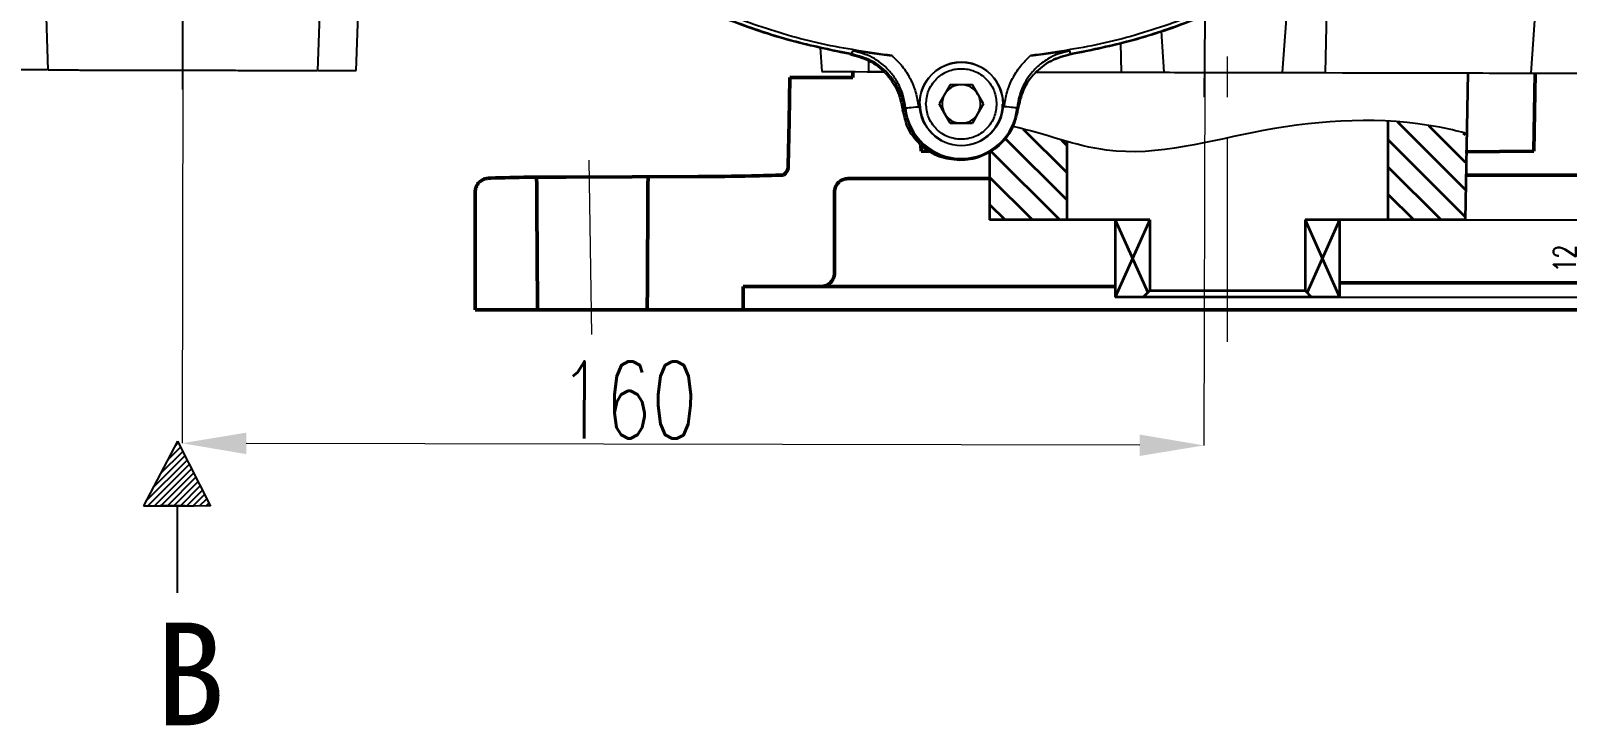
# Model space of a CAD drawing. Header units: millimetres. Extents: x 2642 to 4256, y 821 to 2003.
# Drawn here: x 2862.2 to 3101.4, y 1499.9 to 1608.1 of the extents above; entities that cross this region are included whole.
import ezdxf

# ---------------------------------------------------------------- set-up
doc = ezdxf.new("R2010")
doc.units = ezdxf.units.MM
doc.linetypes.add('AM_ISO08W050', pattern=[18, 12, -1.5, 3, -1.5])
doc.linetypes.add('CENTER', pattern=[50.8, 31.75, -6.35, 6.35, -6.35])
for name, color, linetype, lineweight in [('1', 7, 'Continuous', 0), ('2-粗实线', 4, 'Continuous', 35), ('AM_5', 3, 'Continuous', 25), ('AM_7', 4, 'AM_ISO08W050', 25), ('CAXA3', 7, 'Continuous', 25), ('文字', 7, 'Continuous', 13)]:
    doc.layers.add(name, color=color, linetype=linetype, lineweight=lineweight)
doc.layers.add('7标注层', color=4, linetype='Continuous')
doc.layers.add('layer 1', color=7, linetype='Continuous')
doc.styles.add('SLDTEXTSTYLE1', font='txt.shx', dxfattribs={"width": 0.7, "bigfont": 'gbcbig.shx'})
doc.styles.add('STYLE1', font='txt.shx', dxfattribs={"width": 0.8, "height": 3, "bigfont": 'hzdx.shx'})
doc.styles.add('TH_GBDIM', font='simplex.shx', dxfattribs={"width": 0.707, "bigfont": 'hzfs.shx'})
doc.dimstyles.new('SLDDIMSTYLE12$0', dxfattribs={"dimtxt": 12, "dimasz": 10, "dimexe": 0, "dimexo": 0.0625, "dimgap": 0.875, "dimtad": 1, "dimdec": 1, "dimlfac": 1.8, "dimrnd": 1e-09, "dimzin": 12, "dimdsep": 46, "dimtxsty": 'SLDTEXTSTYLE1', "dimcen": 0.09, "dimdle": 8.16, "dimclrd": 3, "dimclre": 3, "dimadec": 0, "dimazin": 3, "dimtfac": 1, "dimtdec": 1, "dimtofl": 0, "dimtmove": 0, "dimatfit": 3, "dimfxl": 0, "dimfrac": 2, "dimtolj": 1, "dimlwd": 5, "dimlwe": 5, "dimarcsym": 0})
doc.dimstyles.new('TH_GBDIM', dxfattribs={"dimtxt": 3.5, "dimasz": 2.5, "dimexe": 2, "dimexo": 0, "dimgap": 1.5, "dimtad": 1, "dimdec": 1, "dimdsep": 46, "dimtxsty": 'TH_GBDIM', "dimcen": 2.5, "dimclrd": 130, "dimclre": 130, "dimclrt": 3, "dimadec": 0, "dimazin": 2, "dimtfac": 0.714286, "dimtdec": 1, "dimtmove": 0, "dimatfit": 3, "dimfxl": 0, "dimtzin": 0, "dimlwd": -1, "dimlwe": -1, "dimarcsym": 0})

# ---------------------------------------------------------------- blocks, each defined once
blk = doc.blocks.new('*D29')
at = {"layer": 'AM_5', "color": 3, "lineweight": 5, "transparency": 16777216}
blk.add_line((3063.35, 1900.21), (3247.24, 1900.21), dxfattribs=at)
at = {"layer": 'AM_5', "color": 3, "linetype": 'Continuous', "lineweight": 5, "transparency": 16777216}
for p, q in [((3247.24, 1890.21), (3247.24, 1611.47)), ((3110.42, 1601.47), (3247.24, 1601.47))]:
    blk.add_line(p, q, dxfattribs=at)
at = {"layer": 'AM_5', "color": 3, "transparency": 16777216}
for points in [[(3245.58, 1890.21), (3248.91, 1890.21), (3247.24, 1900.21)], [(3245.58, 1611.47), (3248.91, 1611.47), (3247.24, 1601.47)]]:
    blk.add_solid(points, dxfattribs=at)
at = {"layer": 'Defpoints', "color": 0, "transparency": 16777216}
for p in [(3063.29, 1900.21), (3110.35, 1601.47), (3247.24, 1601.47)]:
    blk.add_point(p, dxfattribs=at)
at = {"layer": 'AM_5', "color": 0, "transparency": 16777216, "insert": (3240.37, 1750.84), "char_height": 12, "attachment_point": 5, "rotation": 90, "style": 'SLDTEXTSTYLE1'}
blk.add_mtext('\\A1;350', dxfattribs=at)
blk = doc.blocks.new('*D28')
at = {"layer": 'AM_5', "color": 3, "linetype": 'Continuous', "lineweight": 5, "transparency": 16777216}
for p, q in [((2885.85, 1601.89), (2885.73, 1543.86)), ((3034.85, 1543.54), (2895.73, 1543.84))]:
    blk.add_line(p, q, dxfattribs=at)
at = {"layer": 'AM_5', "color": 3, "lineweight": 5, "transparency": 16777216}
blk.add_line((3044.98, 1601.55), (3044.85, 1543.52), dxfattribs=at)
at = {"layer": 'AM_5', "color": 3, "transparency": 16777216}
for points in [[(2895.73, 1545.51), (2895.73, 1542.17), (2885.73, 1543.86)], [(3034.86, 1545.21), (3034.85, 1541.88), (3044.85, 1543.52)]]:
    blk.add_solid(points, dxfattribs=at)
at = {"layer": 'Defpoints', "color": 0, "transparency": 16777216}
for p in [(2885.85, 1601.95), (3044.98, 1601.61), (2885.73, 1543.86)]:
    blk.add_point(p, dxfattribs=at)
at = {"layer": 'AM_5', "color": 0, "transparency": 16777216, "insert": (2955.21, 1550.59), "char_height": 12, "attachment_point": 5, "rotation": 359.8775, "style": 'SLDTEXTSTYLE1'}
blk.add_mtext('\\A1;160', dxfattribs=at)
blk = doc.blocks.new('*D51')
at = {"layer": '7标注层', "color": 130, "transparency": 16777216}
for p, q in [((3085.52, 1578.63), (3106.27, 1578.63)), ((3104.27, 1576.13), (3104.27, 1569.13)), ((3065.95, 1566.63), (3106.27, 1566.63))]:
    blk.add_line(p, q, dxfattribs=at)
for points in [[(3103.85, 1576.13), (3104.68, 1576.13), (3104.27, 1578.63)], [(3103.85, 1569.13), (3104.68, 1569.13), (3104.27, 1566.63)]]:
    blk.add_solid(points, dxfattribs=at)
at = {"layer": 'Defpoints', "color": 0, "transparency": 16777216}
for p in [(3085.52, 1578.63), (3065.95, 1566.63), (3104.27, 1566.63)]:
    blk.add_point(p, dxfattribs=at)
at = {"layer": '7标注层', "color": 3, "transparency": 16777216, "insert": (3101.02, 1572.63), "char_height": 3.5, "attachment_point": 5, "rotation": 90, "style": 'TH_GBDIM'}
blk.add_mtext('12', dxfattribs=at)

msp = doc.modelspace()

# ---------------------------------------------------------------- hatches: boundary and pattern name
at = {"layer": 'layer 1'}
h = msp.add_hatch(dxfattribs=at)
h.set_pattern_fill('ANSI31', color=256, scale=0.225)
h.set_pattern_definition([(45, (-4232.64894, 2743.7348), (-0.50513941, 0.50513941), [])])
h.paths.add_polyline_path([(2885.023, 1544.171), (2879.743, 1534.135), (2884.954, 1534.135), (2890.165, 1534.064)])

# ---------------------------------------------------------------- linework, layer by layer
at = {"color": 7, "linetype": 'Continuous', "lineweight": 25}
for p, q in [((2863.272, 1650.267), (2864.855, 1601.997)), ((2906.855, 1601.907), (2908.64, 1650.072)), ((3095.803, 1601.503), (3098.211, 1636.638)), ((2912.855, 1601.894), (2913.598, 1621.963)), ((3064.175, 1621.173), (3063.703, 1601.572)), ((3057.104, 1601.586), (3058.205, 1617.264)), ((3038.181, 1608.048), (3038.604, 1601.625)), ((2985.1, 1605.497), (2985.354, 1601.739)), ((3032.006, 1601.639), (3031.916, 1606.149)), ((2990.041, 1604.478), (2990.16, 1604.995)), ((2992.69, 1601.724), (2992.666, 1603.406)), ((3024.097, 1604.478), (3023.977, 1604.995)), ((2994.905, 1601.719), (2992.69, 1601.724)), ((3091.285, 1601.513), (3102.034, 1601.49)), ((3005.336, 1599.692), (3003.604, 1596.692)), ((3008.8, 1599.692), (3005.336, 1599.692)), ((3010.532, 1596.692), (3008.8, 1599.692)), ((2998.243, 1595.827), (2998.392, 1596.077)), ((3000.568, 1596.699), (3000.568, 1596.699)), ((3003.604, 1596.692), (3005.336, 1593.692)), ((3004.47, 1595.192), (3003.604, 1596.692)), ((3008.8, 1593.692), (3010.532, 1596.692)), ((3010.532, 1596.692), (3009.666, 1595.192)), ((3013.568, 1596.685), (3013.568, 1596.685)), ((3015.894, 1595.827), (3015.745, 1596.077)), ((3005.336, 1593.692), (3004.47, 1595.192)), ((3005.336, 1593.692), (3008.8, 1593.692)), ((3005.336, 1593.692), (3005.336, 1593.692)), ((3007.068, 1593.692), (3005.336, 1593.692)), ((3008.8, 1593.692), (3007.068, 1593.692)), ((3009.666, 1595.192), (3008.8, 1593.692)), ((3008.8, 1593.692), (3008.8, 1593.692))]:
    msp.add_line(p, q, dxfattribs=at)
at = {"lineweight": 50}
for p, q in [((2980.375, 1600.812), (2990.176, 1600.814)), ((2990.177, 1601.729), (2990.176, 1600.814)), ((3096.443, 1601.502), (3096.193, 1589.327)), ((3000.788, 1590.24), (3000.807, 1589.327)), ((3000.807, 1589.327), (3001.976, 1589.319)), ((3096.193, 1589.327), (3085.519, 1589.25)), ((2966.076, 1585.394), (2945.528, 1585.318)), ((2989.426, 1585.066), (3011.481, 1585.07)), ((3091.54, 1585.628), (3085.519, 1585.599)), ((3137.013, 1585.628), (3091.54, 1585.628)), ((2931.386, 1583.006), (2931.39, 1564.632)), ((2987.325, 1582.965), (2987.322, 1570.367)), ((2973.104, 1568.264), (3031.05, 1568.266)), ((2973.104, 1568.264), (2973.104, 1564.632)), ((3126.845, 1568.831), (3065.95, 1568.831)), ((2931.39, 1564.632), (3056.323, 1564.632)), ((3056.323, 1564.632), (3126.845, 1564.632))]:
    msp.add_line(p, q, dxfattribs=at)
at = {"lineweight": 50, "flags": 128}
msp.add_lwpolyline([(2980.134, 1587.127), (2980.254, 1593.97), (2980.375, 1600.812)], dxfattribs=at)
at = {"color": 7, "linetype": 'Continuous', "lineweight": 25, "flags": 128}
for points in [[(2985.354, 1601.739), (2985.363, 1601.739), (2985.661, 1601.739), (2986.367, 1601.737), (2987.45, 1601.735), (2988.862, 1601.732), (2990.54, 1601.728), (2992.41, 1601.724)], [(2992.41, 1601.724), (2993.591, 1601.722), (2994.714, 1601.719), (2994.967, 1601.719)], [(3018.709, 1601.668), (3019.898, 1601.665), (3021.538, 1601.662), (3023.221, 1601.658), (3024.872, 1601.655), (3026.418, 1601.651), (3027.79, 1601.648)], [(3027.79, 1601.648), (3028.531, 1601.647), (3029.336, 1601.645), (3030.192, 1601.643), (3031.088, 1601.641), (3032.012, 1601.639), (3032.951, 1601.637), (3033.891, 1601.635), (3034.821, 1601.633)], [(3034.821, 1601.633), (3035.59, 1601.632), (3036.363, 1601.63), (3037.137, 1601.628), (3037.912, 1601.627), (3038.69, 1601.625), (3039.469, 1601.623), (3040.25, 1601.622), (3041.032, 1601.62)], [(3041.032, 1601.62), (3042.569, 1601.617), (3044.341, 1601.613), (3046.269, 1601.609), (3048.268, 1601.605), (3050.248, 1601.6), (3052.122, 1601.596), (3053.806, 1601.593), (3055.226, 1601.59), (3056.318, 1601.587), (3057.034, 1601.586)], [(3057.034, 1601.586), (3057.429, 1601.585), (3057.967, 1601.584), (3058.641, 1601.583), (3059.439, 1601.581), (3060.35, 1601.579), (3061.359, 1601.577), (3062.451, 1601.574), (3063.609, 1601.572)], [(3063.609, 1601.572), (3066.444, 1601.566), (3069.215, 1601.56), (3071.911, 1601.554), (3074.524, 1601.549), (3077.043, 1601.543), (3079.461, 1601.538), (3081.768, 1601.533), (3083.957, 1601.528)], [(3083.957, 1601.528), (3084.709, 1601.527), (3085.525, 1601.525), (3086.398, 1601.523), (3087.319, 1601.521), (3088.278, 1601.519), (3089.266, 1601.517), (3090.271, 1601.515), (3091.285, 1601.513)], [(2998.392, 1596.077), (2998.436, 1596.081), (2998.553, 1596.092), (2998.739, 1596.11), (2998.987, 1596.133), (2999.287, 1596.162), (2999.629, 1596.194), (2999.999, 1596.229), (3000.383, 1596.265)], [(3015.745, 1596.077), (3015.701, 1596.081), (3015.584, 1596.092), (3015.398, 1596.11), (3015.15, 1596.133), (3014.85, 1596.162), (3014.508, 1596.194), (3014.138, 1596.229), (3013.754, 1596.265)]]:
    msp.add_lwpolyline(points, dxfattribs=at)
at = {"color": 7, "linetype": 'Continuous', "lineweight": 25}
msp.add_circle((3007.068, 1596.692), 6.5, dxfattribs=at)
for centre, radius, start, end in [((3007.068, 1596.692), 6.5, 359.93876, 180), ((3007.068, 1596.692), 3, 150, 210), ((3007.068, 1596.692), 3, 90, 150), ((3007.068, 1596.692), 3, 30, 90), ((3007.068, 1596.692), 3, 330, 30), ((3007.069, 1596.898), 8.715, 185.40246, 354.59754), ((3007.068, 1596.692), 6.44, 179.93876, 359.93876), ((3007.068, 1596.692), 3, 210, 270), ((3007.068, 1596.692), 3, 270, 330)]:
    msp.add_arc(centre, radius, start, end, dxfattribs=at)
at = {"lineweight": 50}
for centre, radius, start, end in [((2978.372, 1587.06), 1.762, 305.33381, 2.16996), ((2944.17, 1267.351), 317.97, 89.75529, 91.86389), ((2965.866, 1959.989), 374.595, 270.03216, 271.30865), ((2993.278, 962.037), 623.74, 91.275674, 91.732412)]:
    msp.add_arc(centre, radius, start, end, dxfattribs=at)
for start_param, end_param in [(1.9792698, 2.0115939), (4.2715862, 4.304005)]:
    msp.add_ellipse((2949.568, 1864.104), major_axis=(-0.136, 701.893), ratio=0.0134611, start_param=start_param, end_param=end_param, dxfattribs=at)
at = {"color": 7, "linetype": 'Continuous', "lineweight": 25}
for points in [[(2996.279, 1604.224), (2992.627, 1604.748), (2985.324, 1605.796), (2974.681, 1608.916), (2964.438, 1613.124), (2954.737, 1618.479), (2945.698, 1624.884), (2937.436, 1632.265), (2930.055, 1640.527), (2923.65, 1649.566), (2918.295, 1659.267), (2914.087, 1669.51), (2910.967, 1680.153), (2909.919, 1687.456), (2909.395, 1691.108)], [(3104.742, 1691.108), (3104.218, 1687.456), (3103.17, 1680.153), (3100.05, 1669.51), (3095.842, 1659.267), (3090.487, 1649.566), (3084.082, 1640.527), (3076.701, 1632.265), (3068.439, 1624.884), (3059.4, 1618.479), (3049.699, 1613.124), (3039.456, 1608.916), (3028.813, 1605.796), (3021.51, 1604.748), (3017.858, 1604.224)], [(2989.737, 1604.427), (2986.442, 1605.113), (2979.854, 1606.486), (2970.302, 1609.806), (2961.118, 1614.01), (2952.415, 1619.146), (2944.279, 1625.135), (2936.794, 1631.923), (2930.038, 1639.436), (2924.084, 1647.599), (2918.986, 1656.323), (2914.821, 1665.525), (2911.541, 1675.091), (2910.197, 1681.685), (2909.524, 1684.983)], [(3104.54, 1684.566), (3103.853, 1681.271), (3102.48, 1674.683), (3099.16, 1665.131), (3094.956, 1655.947), (3089.82, 1647.244), (3083.831, 1639.108), (3077.043, 1631.623), (3069.53, 1624.868), (3061.368, 1618.913), (3052.643, 1613.815), (3043.441, 1609.65), (3033.875, 1606.37), (3027.281, 1605.026), (3023.984, 1604.353)], [(2990.041, 1604.478), (2987.127, 1605.066), (2981.299, 1606.241), (2972.805, 1608.994), (2964.576, 1612.441), (2956.705, 1616.642), (2949.204, 1621.487), (2944.611, 1625.261), (2942.314, 1627.148)], [(3071.823, 1627.148), (3069.526, 1625.261), (3064.933, 1621.487), (3057.432, 1616.642), (3049.561, 1612.441), (3041.332, 1608.994), (3032.838, 1606.241), (3027.01, 1605.066), (3024.097, 1604.478)], [(2989.737, 1604.427), (2990.764, 1604.144), (2992.82, 1603.58), (2995.354, 1601.563), (2997.231, 1598.925), (2997.685, 1596.842), (2997.911, 1595.8)], [(3095.803, 1601.503), (3096.13, 1601.503), (3096.784, 1601.501), (3098.485, 1601.498), (3100.573, 1601.493), (3102.204, 1601.49), (3103.019, 1601.488)], [(3006.825, 1587.898), (3005.739, 1588.015), (3003.568, 1588.248), (3000.756, 1590.031), (2998.649, 1592.609), (2998.157, 1594.737), (2997.911, 1595.8)], [(3007.069, 1588.007), (3005.993, 1588.121), (3003.842, 1588.348), (3001.056, 1590.112), (2998.969, 1592.665), (2998.485, 1594.773), (2998.243, 1595.827)], [(3015.894, 1595.827), (3015.652, 1594.773), (3015.168, 1592.665), (3013.081, 1590.112), (3010.295, 1588.348), (3008.144, 1588.121), (3007.069, 1588.007)]]:
    msp.add_open_spline(points, degree=3, dxfattribs=at)
for points, knots in [([(2998.243, 1595.827), (2998.016, 1596.873), (2997.564, 1598.961), (2995.686, 1601.61), (2993.141, 1603.631), (2991.075, 1604.195), (2990.041, 1604.478)], [0, 0, 0, 0, 0.2500652, 0.4994456, 0.7493864, 1, 1, 1, 1]), ([(2990.16, 1604.995), (2991.131, 1604.858), (2993.064, 1604.585), (2995.211, 1604.344), (2996.279, 1604.224)], [0, 0, 0, 0, 0.5024427, 1, 1, 1, 1]), ([(2998.392, 1596.077), (2998.295, 1596.718), (2998.111, 1597.941), (2997.509, 1599.421), (2996.894, 1600.51), (2996.352, 1601.276), (2995.257, 1602.563), (2993.298, 1604.143), (2991.191, 1604.715), (2990.16, 1604.995)], [0, 0, 0, 0, 0.1490589, 0.284486, 0.365253, 0.4374072, 0.5004523, 0.7554674, 1, 1, 1, 1]), ([(2996.279, 1604.224), (2996.832, 1603.69), (2997.933, 1602.625), (2999.153, 1600.668), (3000.039, 1598.54), (3000.268, 1597.025), (3000.383, 1596.265)], [0, 0, 0, 0, 0.250755, 0.4999887, 0.7492331, 1, 1, 1, 1]), ([(3013.754, 1596.265), (3013.869, 1597.025), (3014.098, 1598.54), (3014.984, 1600.668), (3016.204, 1602.625), (3017.306, 1603.69), (3017.858, 1604.224)], [0, 0, 0, 0, 0.2507669, 0.5000113, 0.749245, 1, 1, 1, 1]), ([(3023.977, 1604.995), (3022.943, 1604.72), (3021.55, 1604.349), (3020.016, 1603.394), (3019.136, 1602.716), (3018.297, 1601.901), (3017.471, 1600.882), (3016.688, 1599.571), (3016.026, 1597.941), (3015.842, 1596.718), (3015.745, 1596.077)], [0, 0, 0, 0, 0.2442896, 0.3290361, 0.4144899, 0.500125, 0.5979924, 0.7157703, 0.8510724, 1, 1, 1, 1]), ([(3023.984, 1604.353), (3022.954, 1604.076), (3020.896, 1603.52), (3018.356, 1601.513), (3016.496, 1598.939), (3016.044, 1596.921), (3015.825, 1595.943)], [0, 0, 0, 0, 0.2537692, 0.5075384, 0.7613077, 1, 1, 1, 1]), ([(3024.097, 1604.478), (3023.064, 1604.197), (3021.002, 1603.635), (3018.458, 1601.617), (3016.577, 1598.967), (3016.122, 1596.875), (3015.894, 1595.827)], [0, 0, 0, 0, 0.2500466, 0.4994486, 0.7493959, 1, 1, 1, 1]), ([(3017.858, 1604.224), (3018.926, 1604.344), (3021.073, 1604.585), (3023.006, 1604.858), (3023.977, 1604.995)], [0, 0, 0, 0, 0.4975573, 1, 1, 1, 1]), ([(2864.767, 1601.997), (2864.728, 1601.997), (2863.662, 1602), (2862.096, 1602.003), (2860.224, 1602.007), (2859.075, 1602.009), (2858.928, 1602.01), (2858.855, 1602.01)], [0, 0, 0, 0, 0.0094252, 0.2570689, 0.5047126, 0.7523563, 1, 1, 1, 1]), ([(2864.901, 1601.997), (2864.927, 1601.997), (2864.983, 1601.996), (2865.867, 1601.995), (2867.364, 1601.991), (2869.462, 1601.987), (2872.072, 1601.981), (2875.119, 1601.975), (2878.504, 1601.967), (2882.12, 1601.96), (2884.61, 1601.954), (2885.855, 1601.952)], [0, 0, 0, 0, 0.0943349, 0.2075431, 0.3207512, 0.4339593, 0.5471675, 0.6603756, 0.7735837, 0.8867919, 1, 1, 1, 1]), ([(2885.855, 1601.952), (2887.099, 1601.949), (2889.589, 1601.944), (2893.206, 1601.936), (2896.59, 1601.929), (2899.637, 1601.922), (2902.247, 1601.917), (2904.346, 1601.912), (2905.842, 1601.909), (2906.726, 1601.907), (2906.783, 1601.907), (2906.809, 1601.907)], [0, 0, 0, 0, 0.1132081, 0.2264163, 0.3396244, 0.4528325, 0.5660407, 0.6792488, 0.792457, 0.9056651, 1, 1, 1, 1]), ([(2906.942, 1601.907), (2906.981, 1601.907), (2908.047, 1601.905), (2909.613, 1601.901), (2911.485, 1601.897), (2912.634, 1601.895), (2912.781, 1601.895), (2912.855, 1601.894)], [0, 0, 0, 0, 0.0094252, 0.2570689, 0.5047126, 0.7523563, 1, 1, 1, 1]), ([(3001.568, 1596.692), (3001.642, 1597.384), (3001.755, 1598.448), (3002.44, 1599.729), (3003.15, 1600.609), (3004.031, 1601.323), (3005.312, 1601.988), (3007.068, 1602.325), (3008.824, 1601.988), (3010.105, 1601.323), (3010.986, 1600.609), (3011.696, 1599.729), (3012.382, 1598.448), (3012.495, 1597.384), (3012.568, 1596.692)], [0, 0, 0, 0, 0.1197284, 0.1841803, 0.25, 0.3158197, 0.3802716, 0.5, 0.6197284, 0.6841803, 0.75, 0.8158197, 0.8802716, 1, 1, 1, 1]), ([(3012.568, 1596.692), (3012.495, 1596), (3012.382, 1594.936), (3011.696, 1593.655), (3010.986, 1592.775), (3010.105, 1592.061), (3008.824, 1591.397), (3007.068, 1591.059), (3005.312, 1591.397), (3004.031, 1592.061), (3003.15, 1592.775), (3002.44, 1593.655), (3001.755, 1594.936), (3001.642, 1596), (3001.568, 1596.692)], [0, 0, 0, 0, 0.1197284, 0.1841803, 0.25, 0.3158197, 0.3802716, 0.5, 0.6197284, 0.6841803, 0.75, 0.8158197, 0.8802716, 1, 1, 1, 1]), ([(3011.241, 1589.211), (3010.84, 1588.94), (3009.535, 1588.059), (3007.934, 1587.964), (3006.825, 1587.898)], [0, 0, 0, 0, 0.3071913, 1, 1, 1, 1])]:
    msp.add_open_spline(points, degree=3, knots=knots, dxfattribs=at)
at = {"lineweight": 50}
for points, knots in [([(2933.828, 1585.152), (2933.749, 1585.148), (2933.581, 1585.14), (2933.399, 1585.123), (2933.22, 1585.101), (2933.004, 1585.06), (2932.75, 1584.983), (2932.457, 1584.85), (2932.132, 1584.631), (2931.813, 1584.307), (2931.557, 1583.882), (2931.403, 1583.433), (2931.401, 1583.131), (2931.386, 1583.006)], [0, 0, 0, 0, 0.143587, 0.3046059, 0.4330907, 0.511146, 0.5653697, 0.6229657, 0.690996, 0.7670468, 0.8502185, 0.9379743, 1, 1, 1, 1]), ([(2989.426, 1585.066), (2989.289, 1585.066), (2989.15, 1585.052), (2988.88, 1584.998), (2988.75, 1584.959), (2988.495, 1584.853), (2988.372, 1584.788), (2988.145, 1584.636), (2988.039, 1584.549), (2987.843, 1584.353), (2987.756, 1584.247), (2987.604, 1584.02), (2987.538, 1583.897), (2987.432, 1583.643), (2987.392, 1583.512), (2987.339, 1583.243), (2987.325, 1583.104), (2987.325, 1582.965)], [0, 0, 0, 0, 0.125, 0.125, 0.25, 0.25, 0.375, 0.375, 0.5, 0.5, 0.625, 0.625, 0.75, 0.75, 0.875, 0.875, 1, 1, 1, 1]), ([(2985.211, 1568.265), (2985.358, 1568.266), (2985.497, 1568.28), (2985.766, 1568.334), (2985.897, 1568.374), (2986.151, 1568.479), (2986.274, 1568.544), (2986.502, 1568.696), (2986.608, 1568.783), (2986.804, 1568.979), (2986.891, 1569.085), (2987.043, 1569.312), (2987.109, 1569.435), (2987.214, 1569.689), (2987.254, 1569.82), (2987.308, 1570.089), (2987.322, 1570.228), (2987.322, 1570.367)], [0, 0, 0, 0, 0.125, 0.125, 0.25, 0.25, 0.375, 0.375, 0.5, 0.5, 0.625, 0.625, 0.75, 0.75, 0.875, 0.875, 1, 1, 1, 1])]:
    msp.add_open_spline(points, degree=3, knots=knots, dxfattribs=at)
at = {"layer": '1', "color": 1, "linetype": 'CENTER'}
for p, q in [((3048.5, 1559.646), (3048.5, 1639.658)), ((2949.072, 1587.944), (2949.465, 1560.807))]:
    msp.add_line(p, q, dxfattribs=at)
at = {"layer": '2-粗实线'}
for p, q in [((3085.962, 1601.524), (3085.519, 1578.632)), ((3073.5, 1594.022), (3073.5, 1578.632)), ((3075.011, 1593.891), (3085.519, 1583.384)), ((3013.976, 1591.287), (3023.5, 1581.764)), ((3016.722, 1592.784), (3023.5, 1586.006)), ((3022.632, 1591.117), (3023.5, 1590.249)), ((3073.5, 1591.16), (3085.519, 1579.141)), ((3079.819, 1593.327), (3085.519, 1587.627)), ((3085.222, 1592.166), (3085.519, 1591.869)), ((3011.481, 1589.167), (3011.481, 1578.632)), ((3011.714, 1589.307), (3022.388, 1578.632)), ((3023.5, 1590.869), (3023.5, 1578.632)), ((3073.5, 1586.918), (3081.785, 1578.632)), ((3011.481, 1585.297), (3018.146, 1578.632)), ((3073.5, 1582.675), (3077.543, 1578.632)), ((3011.481, 1581.055), (3013.903, 1578.632)), ((3036.4, 1578.632), (3011.481, 1578.632)), ((3031.05, 1578.632), (3031.05, 1566.632)), ((3036.4, 1578.632), (3031.05, 1566.632)), ((3031.05, 1578.632), (3036.091, 1567.324)), ((3036.4, 1578.632), (3036.4, 1567.632)), ((3085.519, 1578.632), (3060.6, 1578.632)), ((3060.6, 1578.632), (3065.95, 1566.632)), ((3060.6, 1578.632), (3060.6, 1567.632)), ((3065.95, 1578.632), (3060.908, 1567.324)), ((3065.95, 1578.632), (3065.95, 1566.632)), ((3036.4, 1567.632), (3035.4, 1566.632)), ((3036.4, 1567.632), (3060.6, 1567.632)), ((3060.6, 1567.632), (3061.6, 1566.632)), ((3065.95, 1566.632), (3031.05, 1566.632))]:
    msp.add_line(p, q, dxfattribs=at)
at = {"layer": 'AM_7'}
for p, q in [((3044.955, 1597.736), (3046.799, 1900.248)), ((2885.848, 1598.952), (2886.075, 1704.951))]:
    msp.add_line(p, q, dxfattribs=at)
at = {"layer": 'CAXA3', "color": 4, "linetype": 'Continuous', "lineweight": 25}
msp.add_open_spline([(3085.519, 1592.166), (3084.206, 1592.509), (3073.938, 1594.832), (3054.993, 1593.849), (3032.67, 1586.898), (3020.021, 1592.12), (3015.123, 1593.166)], degree=3, knots=[8.4006046, 8.4006046, 8.4006046, 8.4006046, 12.4732145, 40.03623, 64.7228725, 79.7823008, 79.7823008, 79.7823008, 79.7823008], dxfattribs=at)
at = {"layer": 'layer 1'}
for p, q in [((2885.023, 1544.171), (2879.743, 1534.135)), ((2885.023, 1544.171), (2890.165, 1534.064)), ((2879.743, 1534.135), (2887.602, 1534.135)), ((2890.165, 1534.064), (2882.307, 1534.171)), ((2884.954, 1534.135), (2884.954, 1520.54))]:
    msp.add_line(p, q, dxfattribs=at)

# ---------------------------------------------------------------- texts
at = {"layer": '文字', "insert": (2887, 1507.938), "char_height": 16, "width": 240, "attachment_point": 5, "style": 'STYLE1'}
msp.add_mtext('\\pt176;{\\fSimSun|b0|i0|c134|p2;\\W1;B}', dxfattribs=at)

# ---------------------------------------------------------------- dimensions: what is measured, and where the dimension line sits
at = {"layer": '7标注层'}
dim = msp.add_linear_dim(base=(3104.265, 1566.632), p1=(3085.519, 1578.632), p2=(3065.95, 1566.632), angle=90, dimstyle='TH_GBDIM', dxfattribs=at)
dim.commit()
dim.dimension.update_dxf_attribs({"geometry": '*D51', "text_midpoint": (3101.015, 1572.632)})
at = {"layer": 'AM_5'}
dim = msp.add_linear_dim(base=(3247.242, 1601.472), p1=(3063.286, 1900.213), p2=(3110.354, 1601.472), angle=90, text='350', dimstyle='SLDDIMSTYLE12$0', override={"dimlfac": 1, "dimpost": ''}, dxfattribs=at)
dim.commit()
dim.dimension.update_dxf_attribs({"geometry": '*D29', "text_midpoint": (3240.367, 1750.843)})
dim = msp.add_linear_dim(base=(2885.73, 1543.862), p1=(3044.978, 1601.612), p2=(2885.855, 1601.952), angle=179.87749, text='160', dimstyle='SLDDIMSTYLE12$0', override={"dimlfac": 1}, dxfattribs=at)
dim.commit()
dim.dimension.update_dxf_attribs({"geometry": '*D28', "text_midpoint": (2955.196, 1543.713), "dimtype": 160})

doc.saveas('drawing.dxf')
